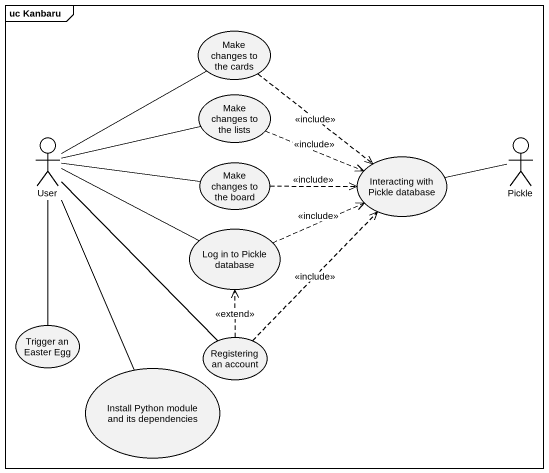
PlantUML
@startuml
mainframe uc Kanbaru
usecase "Make changes to the cards" as Make_changes_to_the_cards
usecase "Make changes to the lists" as Make_changes_to_the_lists
actor User
usecase "Make changes to the board" as Make_changes_to_the_board
usecase "Interacting with Pickle database" as Interacting_with_Pickle
actor Pickle
usecase "Log in to Pickle database" as Log_in_to_Pickle_database
usecase "Trigger an Easter Egg" as Trigger_an_Easter_Egg
usecase "Registering an account" as Registering_an_account
usecase "Install Python module and its dependencies" as Install_Python_module_and
Make_changes_to_the_cards ..> Interacting_with_Pickle : <<include>>
Make_changes_to_the_lists .right.> Interacting_with_Pickle : <<include>>
User -up- Make_changes_to_the_cards
User -right- Make_changes_to_the_lists
User -right- Make_changes_to_the_board
User -right- Log_in_to_Pickle_database
User -- Install_Python_module_and
Make_changes_to_the_board .right.> Interacting_with_Pickle : <<include>>
Interacting_with_Pickle -right- Pickle
Log_in_to_Pickle_database .right.> Interacting_with_Pickle : <<include>>
Trigger_an_Easter_Egg -up- User
Registering_an_account -up- User
Registering_an_account .up.> Interacting_with_Pickle : <<include>>
Registering_an_account .up.> Log_in_to_Pickle_database : <<extend>>
@enduml
